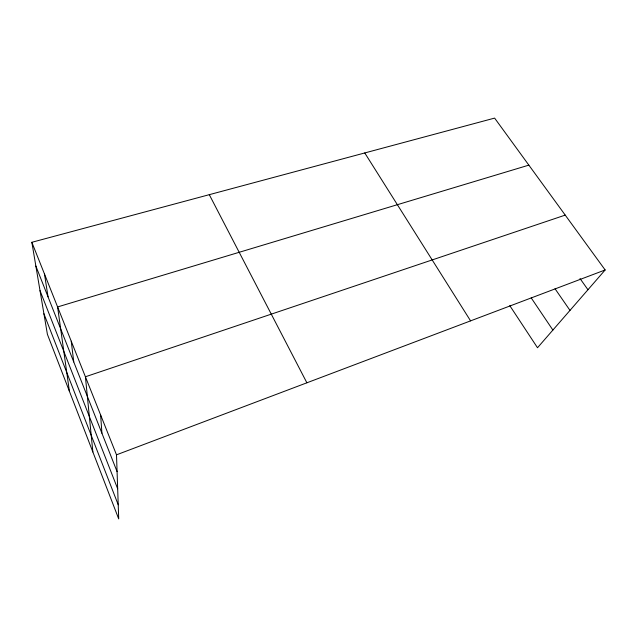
<?xml version="1.0" encoding="UTF-8"?>
<svg xmlns="http://www.w3.org/2000/svg" width="637" height="637" viewBox="0 0 637 637"><rect width="100%" height="100%" fill="white"/><g stroke="black" fill="none" stroke-linecap="round" stroke-linejoin="round"><path stroke-width="0.96" d="M31.85 242.291L116.499 454.826L118.713 518.9L47.401 334.321L31.85 242.291L494.615 118.1L605.15 269.961L537.509 347.746L509.783 305.625M116.499 454.826L605.15 269.961M565.226 215.107L85.414 376.77L92.859 451.975M528.853 165.134L57.601 306.938L69.393 391.253M580.012 278.528L587.959 289.731M555.026 288.744L569.988 310.394M531.202 297.877L552.884 330.062M364.762 152.952L470.584 320.873M209.294 194.667L306.891 382.797M35.863 266.051L117.081 471.611M40.012 290.615L117.678 488.794M43.921 313.738L118.227 504.791M44.479 274.006L48.038 296.858M71.233 341.169L73.757 361.951M100.63 414.974L101.92 433.232"/></g></svg>
